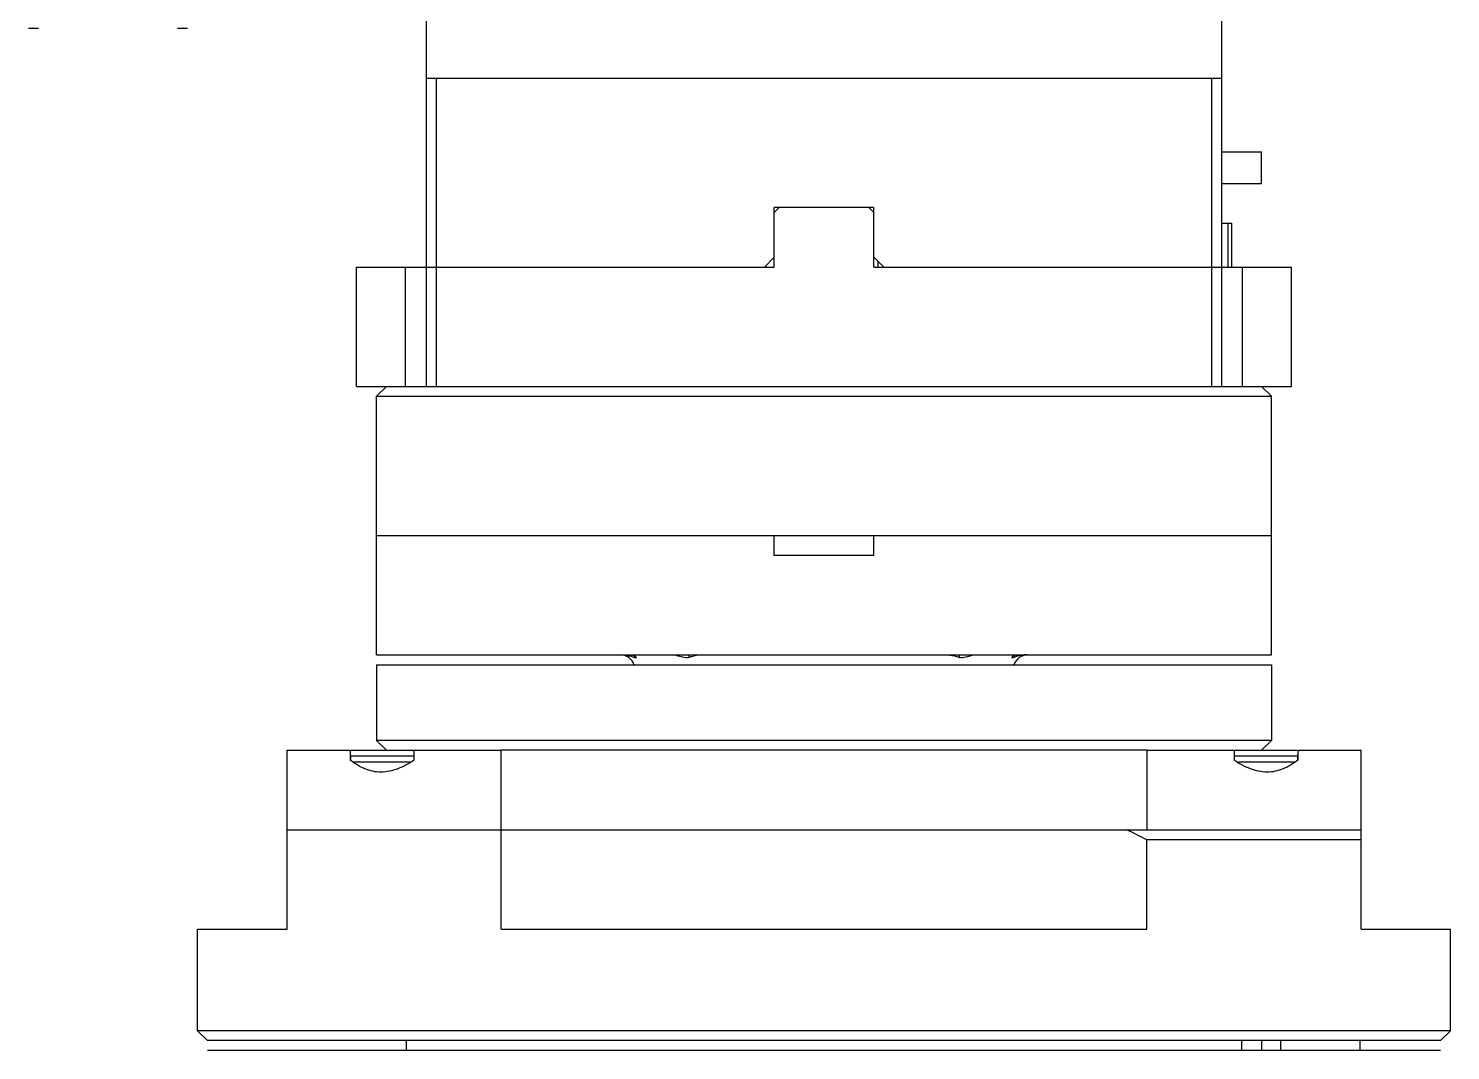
# Model space of a CAD drawing. Header units: millimetres. Extents: x 0 to 594, y 0 to 420.
# Drawn here: x 460.77 to 496.52, y 303.34 to 329.04 of the extents above; entities that cross this region are included whole.
import ezdxf

# ---------------------------------------------------------------- set-up
doc = ezdxf.new("R2010")
doc.units = ezdxf.units.MM
doc.header["$LTSCALE"] = 32.67
doc.layers.get('0').update_dxf_attribs({"linetype": 'CONTINUOUS'})
doc.layers.add('AXIS', color=7, linetype='CONTINUOUS')

msp = doc.modelspace()

# ---------------------------------------------------------------- linework, layer by layer
at = {"color": 7, "linetype": 'CONTINUOUS'}
for p, q in [((470.77, 348.038), (470.77, 320.038)), ((490.77, 320.038), (490.77, 348.038)), ((461.02, 329.038), (460.77, 329.038)), ((464.77, 329.038), (464.52, 329.038)), ((470.77, 327.788), (490.77, 327.788)), ((471.02, 327.788), (471.02, 320.038)), ((490.52, 320.038), (490.52, 327.788)), ((490.77, 325.938), (491.77, 325.938)), ((491.77, 325.138), (491.77, 325.938)), ((490.77, 325.138), (491.77, 325.138)), ((479.645, 324.538), (479.52, 324.413)), ((479.52, 323.038), (479.52, 324.538)), ((482.02, 324.538), (479.52, 324.538)), ((482.02, 324.413), (481.895, 324.538)), ((482.02, 323.038), (482.02, 324.538)), ((490.77, 324.138), (491.02, 324.138)), ((490.93, 323.038), (490.93, 324.138)), ((491.02, 323.038), (491.02, 324.138)), ((479.27, 323.038), (479.52, 323.288)), ((482.02, 323.288), (482.27, 323.038)), ((482.12, 323.188), (482.12, 323.038)), ((469.02, 320.038), (469.02, 323.038)), ((469.02, 323.038), (479.52, 323.038)), ((470.247, 320.038), (470.247, 323.038)), ((482.02, 323.038), (492.52, 323.038)), ((491.292, 320.038), (491.292, 323.038)), ((492.52, 320.038), (492.52, 323.038)), ((469.02, 320.038), (492.52, 320.038)), ((469.77, 320.038), (469.52, 319.788)), ((491.77, 320.038), (492.02, 319.788)), ((469.52, 313.288), (469.52, 319.788)), ((469.52, 319.788), (492.02, 319.788)), ((492.02, 313.288), (492.02, 319.788)), ((469.52, 316.288), (479.52, 316.288)), ((479.52, 315.788), (479.52, 316.288)), ((482.02, 315.788), (482.02, 316.288)), ((482.02, 316.288), (492.02, 316.288)), ((482.02, 315.788), (479.52, 315.788)), ((469.52, 313.288), (492.02, 313.288)), ((475.996, 313.27), (475.996, 313.224)), ((477.371, 313.288), (477.371, 313.224)), ((484.169, 313.288), (484.169, 313.224)), ((485.544, 313.27), (485.544, 313.224)), ((469.52, 313.038), (469.52, 311.138)), ((469.77, 310.888), (469.52, 311.138)), ((492.02, 311.138), (469.52, 311.138)), ((491.77, 310.888), (492.02, 311.138)), ((467.27, 306.388), (467.27, 310.888)), ((468.87, 310.738), (468.87, 310.633)), ((470.462, 310.738), (468.87, 310.738)), ((472.657, 306.388), (472.657, 310.888)), ((488.882, 310.888), (472.657, 310.888)), ((488.882, 310.888), (488.882, 308.888)), ((492.669, 310.738), (491.078, 310.738)), ((492.669, 310.738), (492.669, 310.633)), ((494.27, 306.388), (494.27, 310.888)), ((470.37, 310.588), (468.943, 310.588)), ((492.596, 310.588), (491.169, 310.588)), ((467.27, 308.888), (494.27, 308.888)), ((488.882, 306.388), (488.882, 308.638)), ((494.27, 308.638), (488.882, 308.638)), ((465.02, 306.388), (467.27, 306.388)), ((472.657, 306.388), (488.882, 306.388)), ((494.27, 306.388), (496.52, 306.388)), ((465.27, 303.588), (465.02, 303.838)), ((496.52, 303.838), (465.02, 303.838)), ((496.27, 303.588), (465.27, 303.588)), ((491.778, 303.338), (491.778, 303.588)), ((492.242, 303.588), (492.242, 303.338)), ((494.242, 303.588), (494.242, 303.338)), ((496.27, 303.588), (496.52, 303.838)), ((496.27, 303.338), (465.27, 303.338))]:
    msp.add_line(p, q, dxfattribs=at)
for centre, radius, start, end in [((475.645, 312.913), 0.375, 19.5701, 90), ((475.617, 312.252), 1.043, 74.0628, 75.0151), ((475.583, 312.137), 1.163, 69.1957, 73.9885), ((485.895, 312.913), 0.375, 90, 160.4299), ((485.978, 312.077), 1.226, 108.7344, 110.7419), ((485.946, 312.173), 1.126, 106.2835, 108.7414), ((475.436, 282.54), 29.358, 62.741, 63.8263)]:
    msp.add_arc(centre, radius, start, end, dxfattribs=at)
for points, knots in [([(475.683, 313.288), (475.735, 313.288), (475.803, 313.28), (475.87, 313.264), (475.887, 313.259)], [0, 0, 0, 0, 0.746884, 1, 1, 1, 1]), ([(475.915, 313.288), (475.948, 313.288), (475.996, 313.279), (476.036, 313.247), (476.046, 313.23), (476.046, 313.223)], [0, 0, 0, 0, 0.651831, 0.866003, 1, 1, 1, 1]), ([(476.046, 313.223), (476.046, 313.221), (476.043, 313.215), (476.031, 313.213), (476.015, 313.217), (476.003, 313.221), (475.996, 313.224)], [0, 0, 0, 0, 0.137487, 0.313245, 0.597702, 1, 1, 1, 1]), ([(477.371, 313.224), (477.32, 313.205), (477.185, 313.231), (477.068, 313.271), (476.996, 313.282)], [0, 0, 0, 0, 0.423753, 1, 1, 1, 1]), ([(477.371, 313.224), (477.396, 313.234), (477.497, 313.268), (477.604, 313.288), (477.683, 313.288)], [0, 0, 0, 0, 0.255984, 1, 1, 1, 1]), ([(483.856, 313.288), (483.883, 313.288), (483.989, 313.281), (484.094, 313.252), (484.169, 313.224)], [0, 0, 0, 0, 0.245986, 1, 1, 1, 1]), ([(484.536, 313.281), (484.465, 313.269), (484.35, 313.229), (484.218, 313.205), (484.169, 313.224)], [0, 0, 0, 0, 0.576869, 1, 1, 1, 1]), ([(485.494, 313.223), (485.494, 313.23), (485.504, 313.247), (485.544, 313.279), (485.591, 313.288), (485.625, 313.288)], [0, 0, 0, 0, 0.134162, 0.34838, 1, 1, 1, 1]), ([(485.544, 313.224), (485.537, 313.221), (485.524, 313.217), (485.509, 313.213), (485.496, 313.215), (485.494, 313.221), (485.494, 313.223)], [0, 0, 0, 0, 0.402379, 0.686911, 0.862584, 1, 1, 1, 1]), ([(485.856, 313.288), (485.837, 313.288), (485.761, 313.285), (485.686, 313.269), (485.63, 313.253)], [0, 0, 0, 0, 0.247631, 1, 1, 1, 1])]:
    msp.add_open_spline(points, degree=3, knots=knots, dxfattribs=at)
at = {"layer": 'AXIS', "color": 7, "linetype": 'CONTINUOUS'}
for p, q in [((469.52, 316.288), (469.52, 319.788)), ((492.02, 316.288), (492.02, 319.788)), ((469.52, 316.288), (492.02, 316.288)), ((469.52, 313.038), (469.52, 311.138)), ((469.52, 313.038), (492.02, 313.038)), ((492.02, 313.038), (492.02, 311.138)), ((467.27, 310.888), (468.861, 310.888)), ((468.861, 310.888), (468.861, 310.638)), ((468.881, 310.888), (472.657, 310.888)), ((470.462, 310.888), (470.462, 310.638)), ((488.882, 310.888), (492.659, 310.888)), ((491.078, 310.888), (491.078, 310.638)), ((492.678, 310.888), (492.678, 310.638)), ((492.678, 310.888), (494.27, 310.888)), ((465.02, 303.838), (465.02, 306.388)), ((496.52, 303.838), (496.52, 306.388)), ((470.27, 303.338), (470.27, 303.588)), ((491.27, 303.338), (491.27, 303.588))]:
    msp.add_line(p, q, dxfattribs=at)
for points, knots in [([(470.462, 310.638), (470.333, 310.554), (470.133, 310.442), (469.847, 310.354), (469.634, 310.331), (469.425, 310.353), (469.157, 310.44), (468.975, 310.553), (468.861, 310.638)], [0, 0, 0, 0, 0.266712, 0.392996, 0.514918, 0.634614, 0.754613, 1, 1, 1, 1]), ([(492.678, 310.638), (492.565, 310.553), (492.383, 310.44), (492.115, 310.353), (491.905, 310.331), (491.693, 310.354), (491.407, 310.442), (491.207, 310.554), (491.078, 310.638)], [0, 0, 0, 0, 0.24539, 0.365396, 0.485089, 0.607014, 0.733292, 1, 1, 1, 1])]:
    msp.add_open_spline(points, degree=3, knots=knots, dxfattribs=at)

doc.saveas('drawing.dxf')
